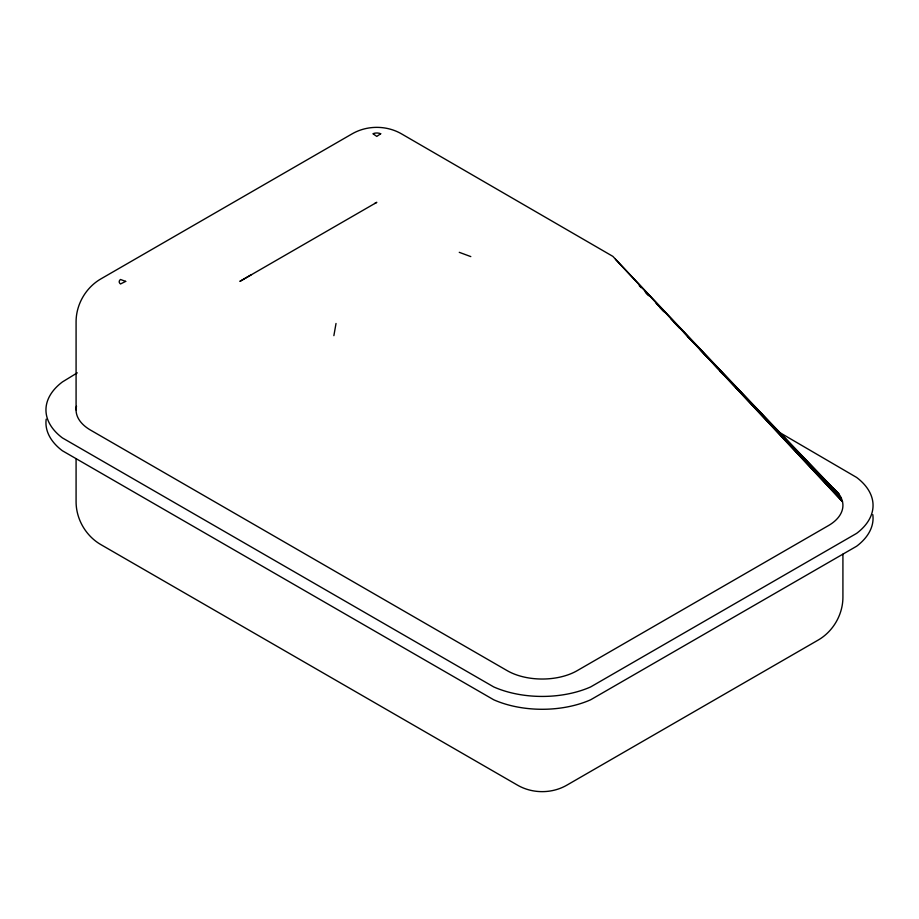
<?xml version="1.0" encoding="UTF-8"?>
<svg xmlns="http://www.w3.org/2000/svg" width="919" height="919" viewBox="0 0 919 919"><rect width="100%" height="100%" fill="white"/><g stroke="black" fill="none" stroke-linecap="round" stroke-linejoin="round"><path stroke-width="1.38" d="M333.873 335.653L336.021 323.477M251.427 274.632L239.87 281.386L376.813 202.329L374.665 203.49M77.288 372.85L62.4 381.948A79.597 45.961 0 0 0 62.4 437.903L493.733 686.93A79.597 45.961 0 0 0 590.653 686.93L856.6 533.388A79.597 45.961 0 0 0 856.6 477.432L778.439 431.804M459.259 252.323L470.804 256.596M719.577 370.977L723.621 374.963M736.51 388.473L740.576 392.436M742.563 394.492L748.548 400.661L735.751 387.175M754.533 406.83L774.476 427.392M777.463 430.471L839.162 494.479L683.759 332.15M639.222 285.625L641.209 287.693M645.161 291.828L649.124 295.964M656.051 303.201L664.954 312.506M670.893 318.709L680.795 329.048M646.034 292.908L648.01 294.988M659.842 307.417L663.782 311.564M673.638 321.914L679.555 328.129M687.446 336.423L694.35 343.672M700.267 349.886L710.123 360.248M714.063 364.383L718.003 368.53M719.979 370.598L725.895 376.813M727.859 378.892L733.776 385.107M752.512 404.785L764.344 417.215M768.284 421.361L780.116 433.791M782.092 435.859L841.241 498.018L615.431 259.307L842.505 501.682L612.881 256.378L401.879 134.071C386.681 125.122 366.945 125.122 351.736 134.071L101.147 278.744C85.949 287.394 76.093 304.281 76.082 321.788L76.082 409.92M842.918 554.146L842.918 597.212C842.907 614.719 833.051 631.606 817.853 640.256L567.264 784.929C552.055 793.878 532.319 793.878 517.121 784.929L101.147 544.772C85.949 536.122 76.093 519.235 76.082 501.74L76.082 458.661M832.694 488.012A49.477 28.569 0 0 1 828.433 525.599L577.178 670.663A49.477 28.569 0 0 1 507.208 670.663L90.567 430.115A49.477 28.569 0 0 1 76.495 406.198M872.809 514.651A79.597 45.961 0 0 1 856.6 546.242L590.653 699.784A79.597 45.961 0 0 1 493.733 699.784L62.4 450.758A79.597 45.961 0 0 1 46.191 419.167M380.684 133.749L376.813 136.403L372.93 133.749A6.364 3.676 0 0 1 380.684 133.749M125.696 281.386L120.504 279.491A6.364 3.676 0 0 0 120.504 283.971L125.696 281.386"/></g></svg>
